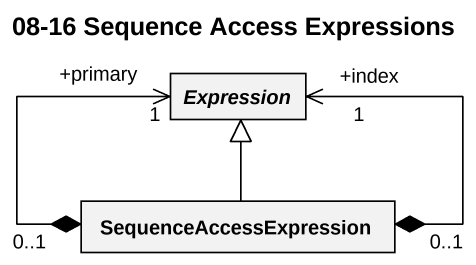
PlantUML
@startuml
title 08-16 Sequence Access Expressions
hide circle
hide empty members
abstract class Expression
class SequenceAccessExpression
SequenceAccessExpression -up-|> Expression
SequenceAccessExpression "0..1" *-up-> "+primary\n1" Expression
SequenceAccessExpression "0..1" *-up-> "+index\n1" Expression
@enduml
